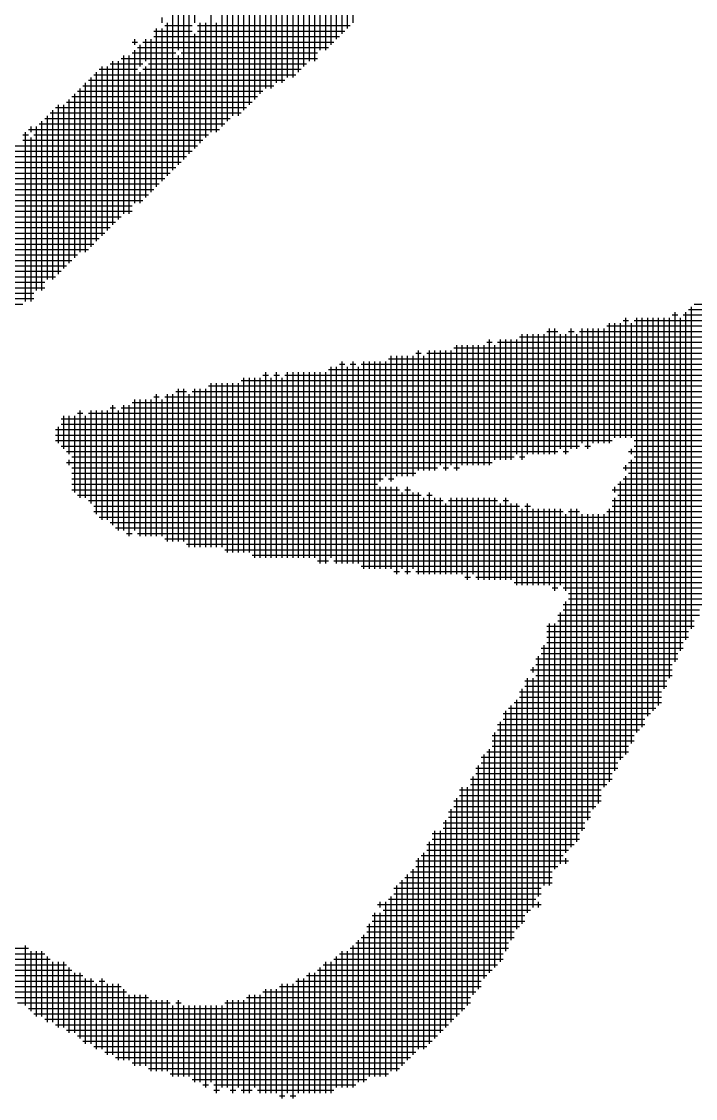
# Model space of a CAD drawing. Header units: feet. Extents: x 0 to 708085, y 0 to 237600.
# Drawn here: x 582940 to 583407, y 10573 to 11318 of the extents above; entities that cross this region are included whole.
import ezdxf

# ---------------------------------------------------------------- set-up
doc = ezdxf.new("R2010")
doc.units = ezdxf.units.FT
doc.header["$LTSCALE"] = 2200
doc.header["$MEASUREMENT"] = 0
doc.layers.add('CX-MISC', color=2, linetype='CONTINUOUS')

msp = doc.modelspace()

# ---------------------------------------------------------------- linework, layer by layer
at = {"layer": 'CX-MISC'}
for p, q in [((583166.08, 11313.76, 9817.04), (583166.08, 11415.82, 9817.04)), ((583154.74, 11302.42, 9817.04), (583154.74, 11412.04, 9817.04)), ((583139.62, 11291.08, 9817.04), (583139.62, 11400.7, 9817.04)), ((583147.18, 11298.64, 9817.04), (583147.18, 11404.48, 9817.04)), ((583162.3, 11309.98, 9817.04), (583162.3, 11393.14, 9817.04)), ((583169.86, 11317.54, 9817.04), (583169.86, 11396.92, 9817.04)), ((583120.72, 11275.96, 9817.04), (583120.72, 11385.58, 9817.04)), ((583128.28, 11279.74, 9817.04), (583128.28, 11385.58, 9817.04)), ((583150.96, 11298.64, 9817.04), (583150.96, 11385.58, 9817.04)), ((583158.52, 11306.2, 9817.04), (583158.52, 11389.36, 9817.04)), ((583143.4, 11291.08, 9817.04), (583143.4, 11378.02, 9817.04)), ((583109.38, 11272.18, 9817.04), (583109.38, 11374.24, 9817.04)), ((583113.16, 11272.18, 9817.04), (583113.16, 11374.24, 9817.04)), ((583135.84, 11287.3, 9817.04), (583135.84, 11374.24, 9817.04)), ((583094.26, 11257.06, 9817.04), (583094.26, 11366.68, 9817.04)), ((583101.82, 11264.62, 9817.04), (583101.82, 11370.46, 9817.04)), ((583132.06, 11283.52, 9817.04), (583132.06, 11370.46, 9817.04)), ((583086.7, 11253.28, 9817.04), (583086.7, 11359.12, 9817.04)), ((583090.48, 11253.28, 9817.04), (583090.48, 11362.9, 9817.04)), ((583116.94, 11275.96, 9817.04), (583116.94, 11359.12, 9817.04)), ((583124.5, 11279.74, 9817.04), (583124.5, 11362.9, 9817.04)), ((583082.92, 11249.5, 9817.04), (583082.92, 11355.34, 9817.04)), ((583098.04, 11260.84, 9817.04), (583098.04, 11344, 9817.04)), ((583105.6, 11268.4, 9817.04), (583105.6, 11347.78, 9817.04)), ((583048.9, 11298.64, 9817.04), (583048.9, 11328.88, 9817.04)), ((583056.46, 11226.82, 9817.04), (583056.46, 11332.66, 9817.04)), ((583060.24, 11317.54, 9817.04), (583060.24, 11332.66, 9817.04)), ((583079.14, 11245.72, 9817.04), (583079.14, 11328.88, 9817.04)), ((583037.56, 11317.54, 9817.04), (583037.56, 11321.32, 9817.04)), ((583045.12, 11215.48, 9817.04), (583045.12, 11325.1, 9817.04)), ((583052.68, 11223.04, 9817.04), (583052.68, 11325.1, 9817.04)), ((583071.58, 11241.94, 9817.04), (583071.58, 11325.1, 9817.04)), ((583031.89, 11311.87, 9817.04), (583058.35, 11311.87, 9817.04)), ((583033.78, 11204.14, 9817.04), (583033.78, 11313.76, 9817.04)), ((583037.56, 11207.92, 9817.04), (583037.56, 11313.76, 9817.04)), ((583039.45, 11315.65, 9817.04), (583058.35, 11315.65, 9817.04)), ((583041.34, 11211.7, 9817.04), (583041.34, 11317.54, 9817.04)), ((583062.13, 11315.65, 9817.04), (583167.97, 11315.65, 9817.04)), ((583062.13, 11311.87, 9817.04), (583164.19, 11311.87, 9817.04)), ((583064.02, 11234.38, 9817.04), (583064.02, 11317.54, 9817.04)), ((583067.8, 11238.16, 9817.04), (583067.8, 11317.54, 9817.04)), ((583075.36, 11241.94, 9817.04), (583075.36, 11317.54, 9817.04)), ((583016.77, 11304.31, 9817.04), (583020.55, 11304.31, 9817.04)), ((583018.66, 11302.42, 9817.04), (583018.66, 11306.2, 9817.04)), ((583024.33, 11304.31, 9817.04), (583156.63, 11304.31, 9817.04)), ((583026.22, 11291.08, 9817.04), (583026.22, 11306.2, 9817.04)), ((583030, 11200.36, 9817.04), (583030, 11306.2, 9817.04)), ((583031.89, 11308.09, 9817.04), (583160.41, 11308.09, 9817.04)), ((583060.24, 11230.6, 9817.04), (583060.24, 11309.98, 9817.04)), ((583016.77, 11296.75, 9817.04), (583047.01, 11296.75, 9817.04)), ((583018.66, 11192.8, 9817.04), (583018.66, 11298.64, 9817.04)), ((583020.55, 11300.53, 9817.04), (583152.85, 11300.53, 9817.04)), ((583022.44, 11287.3, 9817.04), (583022.44, 11302.42, 9817.04)), ((583050.79, 11296.75, 9817.04), (583145.29, 11296.75, 9817.04)), ((583001.65, 11289.19, 9817.04), (583024.33, 11289.19, 9817.04)), ((583003.54, 11177.68, 9817.04), (583003.54, 11291.08, 9817.04)), ((583007.32, 11181.46, 9817.04), (583007.32, 11291.08, 9817.04)), ((583009.21, 11292.97, 9817.04), (583145.29, 11292.97, 9817.04)), ((583011.1, 11185.24, 9817.04), (583011.1, 11294.86, 9817.04)), ((583014.88, 11185.24, 9817.04), (583014.88, 11294.86, 9817.04)), ((583028.11, 11289.19, 9817.04), (583137.73, 11289.19, 9817.04)), ((583048.9, 11219.26, 9817.04), (583048.9, 11294.86, 9817.04)), ((582990.31, 11281.63, 9817.04), (583130.17, 11281.63, 9817.04)), ((582992.2, 11166.34, 9817.04), (582992.2, 11283.52, 9817.04)), ((582994.09, 11285.41, 9817.04), (583020.55, 11285.41, 9817.04)), ((582995.98, 11170.12, 9817.04), (582995.98, 11287.3, 9817.04)), ((582999.76, 11173.9, 9817.04), (582999.76, 11287.3, 9817.04)), ((583022.44, 11192.8, 9817.04), (583022.44, 11283.52, 9817.04)), ((583024.33, 11285.41, 9817.04), (583133.95, 11285.41, 9817.04)), ((583026.22, 11196.58, 9817.04), (583026.22, 11287.3, 9817.04)), ((582982.75, 11274.07, 9817.04), (583115.05, 11274.07, 9817.04)), ((582984.64, 11158.78, 9817.04), (582984.64, 11275.96, 9817.04)), ((582986.53, 11277.85, 9817.04), (583122.61, 11277.85, 9817.04)), ((582988.42, 11162.56, 9817.04), (582988.42, 11279.74, 9817.04)), ((582975.19, 11266.51, 9817.04), (583103.71, 11266.51, 9817.04)), ((582977.08, 11155, 9817.04), (582977.08, 11268.4, 9817.04)), ((582978.97, 11270.29, 9817.04), (583107.49, 11270.29, 9817.04)), ((582980.86, 11158.78, 9817.04), (582980.86, 11272.18, 9817.04)), ((582963.85, 11258.95, 9817.04), (583096.15, 11258.95, 9817.04)), ((582965.74, 11143.66, 9817.04), (582965.74, 11260.84, 9817.04)), ((582969.52, 11147.44, 9817.04), (582969.52, 11260.84, 9817.04)), ((582971.41, 11262.73, 9817.04), (583099.93, 11262.73, 9817.04)), ((582973.3, 11151.22, 9817.04), (582973.3, 11264.62, 9817.04)), ((582956.29, 11251.39, 9817.04), (583084.81, 11251.39, 9817.04)), ((582958.18, 11139.88, 9817.04), (582958.18, 11253.28, 9817.04)), ((582960.07, 11255.17, 9817.04), (583092.37, 11255.17, 9817.04)), ((582961.96, 11139.88, 9817.04), (582961.96, 11257.06, 9817.04)), ((582944.95, 11243.83, 9817.04), (583077.25, 11243.83, 9817.04)), ((582946.84, 11241.94, 9817.04), (582946.84, 11245.72, 9817.04)), ((582950.62, 11132.32, 9817.04), (582950.62, 11245.72, 9817.04)), ((582952.51, 11247.61, 9817.04), (583081.03, 11247.61, 9817.04)), ((582954.4, 11132.32, 9817.04), (582954.4, 11249.5, 9817.04)), ((582941.17, 11240.05, 9817.04), (582944.95, 11240.05, 9817.04)), ((582941.17, 11236.27, 9817.04), (583065.91, 11236.27, 9817.04)), ((582943.06, 11124.76, 9817.04), (582943.06, 11241.94, 9817.04)), ((582946.84, 11124.76, 9817.04), (582946.84, 11238.16, 9817.04)), ((582948.73, 11240.05, 9817.04), (583069.69, 11240.05, 9817.04)), ((582933.61, 11232.49, 9817.04), (583062.13, 11232.49, 9817.04)), ((582926.05, 11224.93, 9817.04), (583054.57, 11224.93, 9817.04)), ((582933.61, 11228.71, 9817.04), (583058.35, 11228.71, 9817.04)), ((582918.49, 11217.37, 9817.04), (583047.01, 11217.37, 9817.04)), ((582926.05, 11221.15, 9817.04), (583050.79, 11221.15, 9817.04)), ((582910.93, 11209.81, 9817.04), (583039.45, 11209.81, 9817.04)), ((582914.71, 11213.59, 9817.04), (583043.23, 11213.59, 9817.04)), ((582903.37, 11206.03, 9817.04), (583035.67, 11206.03, 9817.04)), ((582903.37, 11202.25, 9817.04), (583031.89, 11202.25, 9817.04)), ((582895.81, 11198.47, 9817.04), (583028.11, 11198.47, 9817.04)), ((582895.81, 11194.69, 9817.04), (583024.33, 11194.69, 9817.04)), ((582888.25, 11190.91, 9817.04), (583016.77, 11190.91, 9817.04)), ((582888.25, 11187.13, 9817.04), (583016.77, 11187.13, 9817.04)), ((582880.69, 11183.35, 9817.04), (583009.21, 11183.35, 9817.04)), ((582880.69, 11179.57, 9817.04), (583005.43, 11179.57, 9817.04)), ((582873.13, 11175.79, 9817.04), (583001.65, 11175.79, 9817.04)), ((582873.13, 11172.01, 9817.04), (582997.87, 11172.01, 9817.04)), ((582865.57, 11168.23, 9817.04), (582994.09, 11168.23, 9817.04)), ((582865.57, 11164.45, 9817.04), (582990.31, 11164.45, 9817.04)), ((582858.01, 11160.67, 9817.04), (582986.53, 11160.67, 9817.04)), ((582858.01, 11156.89, 9817.04), (582978.97, 11156.89, 9817.04)), ((582846.67, 11149.33, 9817.04), (582971.41, 11149.33, 9817.04)), ((582850.45, 11153.11, 9817.04), (582975.19, 11153.11, 9817.04)), ((582842.89, 11141.77, 9817.04), (582963.85, 11141.77, 9817.04)), ((582850.45, 11145.55, 9817.04), (582967.63, 11145.55, 9817.04)), ((582835.33, 11137.99, 9817.04), (582956.29, 11137.99, 9817.04)), ((582839.11, 11134.21, 9817.04), (582956.29, 11134.21, 9817.04)), ((582827.77, 11126.65, 9817.04), (582948.73, 11126.65, 9817.04)), ((582835.33, 11130.43, 9817.04), (582948.73, 11130.43, 9817.04)), ((582827.77, 11122.87, 9817.04), (582941.17, 11122.87, 9817.04)), ((583392.88, 10875.28, 9817.04), (583392.88, 11117.2, 9817.04)), ((583400.44, 10890.4, 9817.04), (583400.44, 11117.2, 9817.04)), ((583402.33, 11119.09, 9817.04), (584018.47, 11119.09, 9817.04)), ((583404.22, 10897.96, 9817.04), (583404.22, 11120.98, 9817.04)), ((583406.11, 11122.87, 9817.04), (584067.61, 11122.87, 9817.04)), ((583347.52, 11026.48, 9817.04), (583347.52, 11109.64, 9817.04)), ((583351.3, 11030.26, 9817.04), (583351.3, 11109.64, 9817.04)), ((583355.08, 11030.26, 9817.04), (583355.08, 11109.64, 9817.04)), ((583356.97, 11111.53, 9817.04), (583360.75, 11111.53, 9817.04)), ((583358.86, 11030.26, 9817.04), (583358.86, 11113.42, 9817.04)), ((583362.64, 11030.26, 9817.04), (583362.64, 11109.64, 9817.04)), ((583364.53, 11111.53, 9817.04), (583931.53, 11111.53, 9817.04)), ((583366.42, 10826.14, 9817.04), (583366.42, 11113.42, 9817.04)), ((583370.2, 10829.92, 9817.04), (583370.2, 11113.42, 9817.04)), ((583373.98, 10837.48, 9817.04), (583373.98, 11113.42, 9817.04)), ((583377.76, 10841.26, 9817.04), (583377.76, 11113.42, 9817.04)), ((583381.54, 10845.04, 9817.04), (583381.54, 11113.42, 9817.04)), ((583385.32, 10856.38, 9817.04), (583385.32, 11113.42, 9817.04)), ((583389.1, 10863.94, 9817.04), (583389.1, 11113.42, 9817.04)), ((583390.99, 11115.31, 9817.04), (583394.77, 11115.31, 9817.04)), ((583396.66, 10882.84, 9817.04), (583396.66, 11113.42, 9817.04)), ((583398.55, 11115.31, 9817.04), (583976.89, 11115.31, 9817.04)), ((583287.04, 11015.14, 9817.04), (583287.04, 11102.08, 9817.04)), ((583290.82, 11018.92, 9817.04), (583290.82, 11102.08, 9817.04)), ((583294.6, 11018.92, 9817.04), (583294.6, 11102.08, 9817.04)), ((583298.38, 11018.92, 9817.04), (583298.38, 11102.08, 9817.04)), ((583302.16, 11018.92, 9817.04), (583302.16, 11102.08, 9817.04)), ((583304.05, 11103.97, 9817.04), (583311.61, 11103.97, 9817.04)), ((583305.94, 11018.92, 9817.04), (583305.94, 11105.86, 9817.04)), ((583309.72, 11018.92, 9817.04), (583309.72, 11105.86, 9817.04)), ((583313.5, 11022.7, 9817.04), (583313.5, 11102.08, 9817.04)), ((583317.28, 11018.92, 9817.04), (583317.28, 11102.08, 9817.04)), ((583319.17, 11103.97, 9817.04), (583322.95, 11103.97, 9817.04)), ((583321.06, 11022.7, 9817.04), (583321.06, 11105.86, 9817.04)), ((583324.84, 11022.7, 9817.04), (583324.84, 11102.08, 9817.04)), ((583326.73, 11103.97, 9817.04), (583863.49, 11103.97, 9817.04)), ((583328.62, 11026.48, 9817.04), (583328.62, 11105.86, 9817.04)), ((583332.4, 11022.7, 9817.04), (583332.4, 11105.86, 9817.04)), ((583336.18, 11026.48, 9817.04), (583336.18, 11105.86, 9817.04)), ((583339.96, 11026.48, 9817.04), (583339.96, 11105.86, 9817.04)), ((583343.74, 11026.48, 9817.04), (583343.74, 11105.86, 9817.04)), ((583345.63, 11107.75, 9817.04), (583908.85, 11107.75, 9817.04)), ((583262.47, 11096.41, 9817.04), (583266.25, 11096.41, 9817.04)), ((583264.36, 11011.36, 9817.04), (583264.36, 11098.3, 9817.04)), ((583270.03, 11096.41, 9817.04), (583814.35, 11096.41, 9817.04)), ((583271.92, 11015.14, 9817.04), (583271.92, 11098.3, 9817.04)), ((583275.7, 11015.14, 9817.04), (583275.7, 11098.3, 9817.04)), ((583279.48, 11015.14, 9817.04), (583279.48, 11098.3, 9817.04)), ((583283.26, 11018.92, 9817.04), (583283.26, 11098.3, 9817.04)), ((583285.15, 11100.19, 9817.04), (583840.81, 11100.19, 9817.04)), ((583213.33, 11088.85, 9817.04), (583217.11, 11088.85, 9817.04)), ((583215.22, 11007.58, 9817.04), (583215.22, 11090.74, 9817.04)), ((583220.89, 11088.85, 9817.04), (583765.21, 11088.85, 9817.04)), ((583222.78, 11007.58, 9817.04), (583222.78, 11090.74, 9817.04)), ((583226.56, 11007.58, 9817.04), (583226.56, 11090.74, 9817.04)), ((583230.34, 11011.36, 9817.04), (583230.34, 11090.74, 9817.04)), ((583234.12, 11007.58, 9817.04), (583234.12, 11090.74, 9817.04)), ((583237.9, 11011.36, 9817.04), (583237.9, 11090.74, 9817.04)), ((583239.79, 11092.63, 9817.04), (583772.77, 11092.63, 9817.04)), ((583241.68, 11007.58, 9817.04), (583241.68, 11094.52, 9817.04)), ((583245.46, 11011.36, 9817.04), (583245.46, 11094.52, 9817.04)), ((583249.24, 11011.36, 9817.04), (583249.24, 11094.52, 9817.04)), ((583253.02, 11011.36, 9817.04), (583253.02, 11094.52, 9817.04)), ((583256.8, 11011.36, 9817.04), (583256.8, 11094.52, 9817.04)), ((583260.58, 11011.36, 9817.04), (583260.58, 11094.52, 9817.04)), ((583268.14, 11015.14, 9817.04), (583268.14, 11094.52, 9817.04)), ((583160.41, 11081.29, 9817.04), (583164.19, 11081.29, 9817.04)), ((583162.3, 10943.32, 9817.04), (583162.3, 11083.18, 9817.04)), ((583167.97, 11081.29, 9817.04), (583171.75, 11081.29, 9817.04)), ((583169.86, 10943.32, 9817.04), (583169.86, 11083.18, 9817.04)), ((583175.53, 11081.29, 9817.04), (583742.53, 11081.29, 9817.04)), ((583177.42, 10939.54, 9817.04), (583177.42, 11083.18, 9817.04)), ((583181.2, 10939.54, 9817.04), (583181.2, 11083.18, 9817.04)), ((583184.98, 10939.54, 9817.04), (583184.98, 11083.18, 9817.04)), ((583188.76, 11000.02, 9817.04), (583188.76, 11083.18, 9817.04)), ((583192.54, 11003.8, 9817.04), (583192.54, 11083.18, 9817.04)), ((583194.43, 11085.07, 9817.04), (583753.87, 11085.07, 9817.04)), ((583196.32, 11000.02, 9817.04), (583196.32, 11086.96, 9817.04)), ((583200.1, 11003.8, 9817.04), (583200.1, 11086.96, 9817.04)), ((583203.88, 11003.8, 9817.04), (583203.88, 11086.96, 9817.04)), ((583207.66, 11003.8, 9817.04), (583207.66, 11086.96, 9817.04)), ((583211.44, 11003.8, 9817.04), (583211.44, 11086.96, 9817.04)), ((583219, 11007.58, 9817.04), (583219, 11086.96, 9817.04)), ((583107.49, 11073.73, 9817.04), (583111.27, 11073.73, 9817.04)), ((583109.38, 10947.1, 9817.04), (583109.38, 11075.62, 9817.04)), ((583115.05, 11073.73, 9817.04), (583118.83, 11073.73, 9817.04)), ((583116.94, 10947.1, 9817.04), (583116.94, 11075.62, 9817.04)), ((583122.61, 11073.73, 9817.04), (583697.17, 11073.73, 9817.04)), ((583124.5, 10947.1, 9817.04), (583124.5, 11075.62, 9817.04)), ((583128.28, 10947.1, 9817.04), (583128.28, 11075.62, 9817.04)), ((583132.06, 10947.1, 9817.04), (583132.06, 11075.62, 9817.04)), ((583135.84, 10947.1, 9817.04), (583135.84, 11075.62, 9817.04)), ((583139.62, 10947.1, 9817.04), (583139.62, 11075.62, 9817.04)), ((583143.4, 10947.1, 9817.04), (583143.4, 11075.62, 9817.04)), ((583147.18, 10943.32, 9817.04), (583147.18, 11075.62, 9817.04)), ((583150.96, 10943.32, 9817.04), (583150.96, 11075.62, 9817.04)), ((583152.85, 11077.51, 9817.04), (583723.63, 11077.51, 9817.04)), ((583154.74, 10947.1, 9817.04), (583154.74, 11079.4, 9817.04)), ((583158.52, 10943.32, 9817.04), (583158.52, 11079.4, 9817.04)), ((583166.08, 10943.32, 9817.04), (583166.08, 11079.4, 9817.04)), ((583173.64, 10943.32, 9817.04), (583173.64, 11079.4, 9817.04)), ((583069.69, 11066.17, 9817.04), (583644.25, 11066.17, 9817.04)), ((583071.58, 10954.66, 9817.04), (583071.58, 11068.06, 9817.04)), ((583075.36, 10954.66, 9817.04), (583075.36, 11068.06, 9817.04)), ((583079.14, 10954.66, 9817.04), (583079.14, 11068.06, 9817.04)), ((583082.92, 10950.88, 9817.04), (583082.92, 11068.06, 9817.04)), ((583086.7, 10950.88, 9817.04), (583086.7, 11068.06, 9817.04)), ((583090.48, 10950.88, 9817.04), (583090.48, 11068.06, 9817.04)), ((583092.37, 11069.95, 9817.04), (583674.49, 11069.95, 9817.04)), ((583094.26, 10950.88, 9817.04), (583094.26, 11071.84, 9817.04)), ((583098.04, 10950.88, 9817.04), (583098.04, 11071.84, 9817.04)), ((583101.82, 10947.1, 9817.04), (583101.82, 11071.84, 9817.04)), ((583105.6, 10947.1, 9817.04), (583105.6, 11071.84, 9817.04)), ((583113.16, 10947.1, 9817.04), (583113.16, 11071.84, 9817.04)), ((583120.72, 10947.1, 9817.04), (583120.72, 11071.84, 9817.04)), ((583031.89, 11058.61, 9817.04), (583035.67, 11058.61, 9817.04)), ((583033.78, 10962.22, 9817.04), (583033.78, 11060.5, 9817.04)), ((583039.45, 11058.61, 9817.04), (583583.77, 11058.61, 9817.04)), ((583041.34, 10958.44, 9817.04), (583041.34, 11060.5, 9817.04)), ((583045.12, 10958.44, 9817.04), (583045.12, 11060.5, 9817.04)), ((583047.01, 11062.39, 9817.04), (583054.57, 11062.39, 9817.04)), ((583048.9, 10958.44, 9817.04), (583048.9, 11064.28, 9817.04)), ((583052.68, 10958.44, 9817.04), (583052.68, 11064.28, 9817.04)), ((583056.46, 10954.66, 9817.04), (583056.46, 11060.5, 9817.04)), ((583058.35, 11062.39, 9817.04), (583610.23, 11062.39, 9817.04)), ((583060.24, 10954.66, 9817.04), (583060.24, 11064.28, 9817.04)), ((583064.02, 10954.66, 9817.04), (583064.02, 11064.28, 9817.04)), ((583067.8, 10954.66, 9817.04), (583067.8, 11064.28, 9817.04)), ((583001.65, 11051.05, 9817.04), (583005.43, 11051.05, 9817.04)), ((583003.54, 10969.78, 9817.04), (583003.54, 11052.94, 9817.04)), ((583009.21, 11051.05, 9817.04), (583508.17, 11051.05, 9817.04)), ((583011.1, 10966, 9817.04), (583011.1, 11052.94, 9817.04)), ((583014.88, 10962.22, 9817.04), (583014.88, 11052.94, 9817.04)), ((583016.77, 11054.83, 9817.04), (583545.97, 11054.83, 9817.04)), ((583018.66, 10966, 9817.04), (583018.66, 11056.72, 9817.04)), ((583022.44, 10962.22, 9817.04), (583022.44, 11056.72, 9817.04)), ((583026.22, 10962.22, 9817.04), (583026.22, 11056.72, 9817.04)), ((583030, 10962.22, 9817.04), (583030, 11056.72, 9817.04)), ((583037.56, 10962.22, 9817.04), (583037.56, 11056.72, 9817.04)), ((582967.63, 11043.49, 9817.04), (583470.37, 11043.49, 9817.04)), ((582969.52, 11022.7, 9817.04), (582969.52, 11045.38, 9817.04)), ((582973.3, 11018.92, 9817.04), (582973.3, 11045.38, 9817.04)), ((582977.08, 10992.46, 9817.04), (582977.08, 11045.38, 9817.04)), ((582978.97, 11047.27, 9817.04), (582982.75, 11047.27, 9817.04)), ((582980.86, 10988.68, 9817.04), (582980.86, 11049.16, 9817.04)), ((582984.64, 10988.68, 9817.04), (582984.64, 11045.38, 9817.04)), ((582986.53, 11047.27, 9817.04), (583485.49, 11047.27, 9817.04)), ((582988.42, 10984.9, 9817.04), (582988.42, 11049.16, 9817.04)), ((582992.2, 10977.34, 9817.04), (582992.2, 11049.16, 9817.04)), ((582995.98, 10973.56, 9817.04), (582995.98, 11049.16, 9817.04)), ((582999.76, 10973.56, 9817.04), (582999.76, 11049.16, 9817.04)), ((583007.32, 10966, 9817.04), (583007.32, 11049.16, 9817.04)), ((582963.85, 11035.93, 9817.04), (583466.59, 11035.93, 9817.04)), ((582965.74, 11026.48, 9817.04), (582965.74, 11037.82, 9817.04)), ((582967.63, 11039.71, 9817.04), (583466.59, 11039.71, 9817.04)), ((582963.85, 11032.15, 9817.04), (583462.81, 11032.15, 9817.04)), ((582963.85, 11028.37, 9817.04), (583349.41, 11028.37, 9817.04)), ((583364.53, 11028.37, 9817.04), (583462.81, 11028.37, 9817.04)), ((582967.63, 11024.59, 9817.04), (583326.73, 11024.59, 9817.04)), ((582971.41, 11020.81, 9817.04), (583311.61, 11020.81, 9817.04)), ((583315.39, 11020.81, 9817.04), (583319.17, 11020.81, 9817.04)), ((583330.51, 11024.59, 9817.04), (583334.29, 11024.59, 9817.04)), ((583360.75, 11020.81, 9817.04), (583459.03, 11020.81, 9817.04)), ((583362.64, 11018.92, 9817.04), (583362.64, 11022.7, 9817.04)), ((583364.53, 11024.59, 9817.04), (583459.03, 11024.59, 9817.04)), ((582971.41, 11013.25, 9817.04), (583266.25, 11013.25, 9817.04)), ((582973.3, 11011.36, 9817.04), (582973.3, 11015.14, 9817.04)), ((582975.19, 11017.03, 9817.04), (583281.37, 11017.03, 9817.04)), ((583285.15, 11017.03, 9817.04), (583288.93, 11017.03, 9817.04)), ((583360.75, 11013.25, 9817.04), (583451.47, 11013.25, 9817.04)), ((583362.64, 10818.58, 9817.04), (583362.64, 11015.14, 9817.04)), ((583364.53, 11017.03, 9817.04), (583455.25, 11017.03, 9817.04)), ((582975.19, 11009.47, 9817.04), (583228.45, 11009.47, 9817.04)), ((582975.19, 11005.69, 9817.04), (583213.33, 11005.69, 9817.04)), ((583232.23, 11009.47, 9817.04), (583236.01, 11009.47, 9817.04)), ((583239.79, 11009.47, 9817.04), (583243.57, 11009.47, 9817.04)), ((583356.97, 11009.47, 9817.04), (583451.47, 11009.47, 9817.04)), ((583358.86, 11007.58, 9817.04), (583358.86, 11011.36, 9817.04)), ((583360.75, 11005.69, 9817.04), (583451.47, 11005.69, 9817.04)), ((582975.19, 11001.91, 9817.04), (583190.65, 11001.91, 9817.04)), ((582975.19, 10998.13, 9817.04), (583186.87, 10998.13, 9817.04)), ((583194.43, 11001.91, 9817.04), (583198.21, 11001.91, 9817.04)), ((583353.19, 10998.13, 9817.04), (583447.69, 10998.13, 9817.04)), ((583355.08, 10807.24, 9817.04), (583355.08, 11000.02, 9817.04)), ((583356.97, 11001.91, 9817.04), (583447.69, 11001.91, 9817.04)), ((583358.86, 10811.02, 9817.04), (583358.86, 11003.8, 9817.04)), ((582975.19, 10994.35, 9817.04), (583201.99, 10994.35, 9817.04)), ((582978.97, 10990.57, 9817.04), (583217.11, 10990.57, 9817.04)), ((583188.76, 10939.54, 9817.04), (583188.76, 10996.24, 9817.04)), ((583192.54, 10939.54, 9817.04), (583192.54, 10996.24, 9817.04)), ((583196.32, 10939.54, 9817.04), (583196.32, 10996.24, 9817.04)), ((583200.1, 10935.76, 9817.04), (583200.1, 10996.24, 9817.04)), ((583203.88, 10939.54, 9817.04), (583203.88, 10992.46, 9817.04)), ((583205.77, 10994.35, 9817.04), (583209.55, 10994.35, 9817.04)), ((583207.66, 10935.76, 9817.04), (583207.66, 10996.24, 9817.04)), ((583211.44, 10939.54, 9817.04), (583211.44, 10992.46, 9817.04)), ((583215.22, 10935.76, 9817.04), (583215.22, 10992.46, 9817.04)), ((583220.89, 10990.57, 9817.04), (583224.67, 10990.57, 9817.04)), ((583222.78, 10935.76, 9817.04), (583222.78, 10992.46, 9817.04)), ((583349.41, 10994.35, 9817.04), (583447.69, 10994.35, 9817.04)), ((583351.3, 10992.46, 9817.04), (583351.3, 10996.24, 9817.04)), ((583353.19, 10990.57, 9817.04), (583447.69, 10990.57, 9817.04)), ((582986.53, 10986.79, 9817.04), (583232.23, 10986.79, 9817.04)), ((582990.31, 10983.01, 9817.04), (583285.15, 10983.01, 9817.04)), ((583219, 10935.76, 9817.04), (583219, 10988.68, 9817.04)), ((583226.56, 10935.76, 9817.04), (583226.56, 10988.68, 9817.04)), ((583230.34, 10935.76, 9817.04), (583230.34, 10988.68, 9817.04)), ((583234.12, 10935.76, 9817.04), (583234.12, 10984.9, 9817.04)), ((583236.01, 10986.79, 9817.04), (583270.03, 10986.79, 9817.04)), ((583237.9, 10935.76, 9817.04), (583237.9, 10988.68, 9817.04)), ((583241.68, 10935.76, 9817.04), (583241.68, 10988.68, 9817.04)), ((583245.46, 10935.76, 9817.04), (583245.46, 10988.68, 9817.04)), ((583249.24, 10931.98, 9817.04), (583249.24, 10988.68, 9817.04)), ((583253.02, 10935.76, 9817.04), (583253.02, 10988.68, 9817.04)), ((583256.8, 10931.98, 9817.04), (583256.8, 10988.68, 9817.04)), ((583260.58, 10931.98, 9817.04), (583260.58, 10988.68, 9817.04)), ((583264.36, 10931.98, 9817.04), (583264.36, 10988.68, 9817.04)), ((583268.14, 10931.98, 9817.04), (583268.14, 10988.68, 9817.04)), ((583271.92, 10931.98, 9817.04), (583271.92, 10984.9, 9817.04)), ((583273.81, 10986.79, 9817.04), (583277.59, 10986.79, 9817.04)), ((583275.7, 10931.98, 9817.04), (583275.7, 10988.68, 9817.04)), ((583279.48, 10931.98, 9817.04), (583279.48, 10984.9, 9817.04)), ((583283.26, 10928.2, 9817.04), (583283.26, 10984.9, 9817.04)), ((583288.93, 10983.01, 9817.04), (583292.71, 10983.01, 9817.04)), ((583290.82, 10928.2, 9817.04), (583290.82, 10984.9, 9817.04)), ((583349.41, 10986.79, 9817.04), (583447.69, 10986.79, 9817.04)), ((583349.41, 10983.01, 9817.04), (583443.91, 10983.01, 9817.04)), ((583351.3, 10799.68, 9817.04), (583351.3, 10988.68, 9817.04)), ((582990.31, 10979.23, 9817.04), (583315.39, 10979.23, 9817.04)), ((582994.09, 10975.45, 9817.04), (583440.13, 10975.45, 9817.04)), ((583287.04, 10928.2, 9817.04), (583287.04, 10981.12, 9817.04)), ((583294.6, 10928.2, 9817.04), (583294.6, 10981.12, 9817.04)), ((583298.38, 10928.2, 9817.04), (583298.38, 10981.12, 9817.04)), ((583302.16, 10928.2, 9817.04), (583302.16, 10981.12, 9817.04)), ((583305.94, 10928.2, 9817.04), (583305.94, 10981.12, 9817.04)), ((583309.72, 10924.42, 9817.04), (583309.72, 10981.12, 9817.04)), ((583313.5, 10928.2, 9817.04), (583313.5, 10981.12, 9817.04)), ((583317.28, 10924.42, 9817.04), (583317.28, 10977.34, 9817.04)), ((583319.17, 10979.23, 9817.04), (583326.73, 10979.23, 9817.04)), ((583321.06, 10746.76, 9817.04), (583321.06, 10981.12, 9817.04)), ((583324.84, 10750.54, 9817.04), (583324.84, 10981.12, 9817.04)), ((583328.62, 10758.1, 9817.04), (583328.62, 10977.34, 9817.04)), ((583332.4, 10765.66, 9817.04), (583332.4, 10977.34, 9817.04)), ((583336.18, 10773.22, 9817.04), (583336.18, 10977.34, 9817.04)), ((583339.96, 10777, 9817.04), (583339.96, 10977.34, 9817.04)), ((583343.74, 10788.34, 9817.04), (583343.74, 10977.34, 9817.04)), ((583345.63, 10979.23, 9817.04), (583443.91, 10979.23, 9817.04)), ((583347.52, 10792.12, 9817.04), (583347.52, 10981.12, 9817.04)), ((583001.65, 10971.67, 9817.04), (583440.13, 10971.67, 9817.04)), ((583005.43, 10967.89, 9817.04), (583440.13, 10967.89, 9817.04)), ((583012.99, 10964.11, 9817.04), (583016.77, 10964.11, 9817.04)), ((583020.55, 10964.11, 9817.04), (583436.35, 10964.11, 9817.04)), ((583039.45, 10960.33, 9817.04), (583436.35, 10960.33, 9817.04)), ((583054.57, 10956.55, 9817.04), (583432.57, 10956.55, 9817.04)), ((583081.03, 10952.77, 9817.04), (583440.13, 10952.77, 9817.04)), ((583099.93, 10948.99, 9817.04), (583451.47, 10948.99, 9817.04)), ((583145.29, 10945.21, 9817.04), (583152.85, 10945.21, 9817.04)), ((583156.63, 10945.21, 9817.04), (583474.15, 10945.21, 9817.04)), ((583175.53, 10941.43, 9817.04), (583504.39, 10941.43, 9817.04)), ((583198.21, 10937.65, 9817.04), (583201.99, 10937.65, 9817.04)), ((583205.77, 10937.65, 9817.04), (583209.55, 10937.65, 9817.04)), ((583213.33, 10937.65, 9817.04), (583564.87, 10937.65, 9817.04)), ((583247.35, 10933.87, 9817.04), (583251.13, 10933.87, 9817.04)), ((583254.91, 10933.87, 9817.04), (583579.99, 10933.87, 9817.04)), ((583281.37, 10930.09, 9817.04), (583587.55, 10930.09, 9817.04)), ((583307.83, 10926.31, 9817.04), (583311.61, 10926.31, 9817.04)), ((583315.39, 10926.31, 9817.04), (583648.03, 10926.31, 9817.04)), ((583317.28, 10742.98, 9817.04), (583317.28, 10916.86, 9817.04)), ((583319.17, 10922.53, 9817.04), (583655.59, 10922.53, 9817.04)), ((583319.17, 10918.75, 9817.04), (583712.29, 10918.75, 9817.04)), ((583313.5, 10735.42, 9817.04), (583313.5, 10909.3, 9817.04)), ((583315.39, 10914.97, 9817.04), (583731.19, 10914.97, 9817.04)), ((583315.39, 10911.19, 9817.04), (583409.89, 10911.19, 9817.04)), ((583305.94, 10720.3, 9817.04), (583305.94, 10901.74, 9817.04)), ((583309.72, 10731.64, 9817.04), (583309.72, 10901.74, 9817.04)), ((583311.61, 10907.41, 9817.04), (583409.89, 10907.41, 9817.04)), ((583311.61, 10903.63, 9817.04), (583406.11, 10903.63, 9817.04)), ((583304.05, 10899.85, 9817.04), (583406.11, 10899.85, 9817.04)), ((583304.05, 10896.07, 9817.04), (583402.33, 10896.07, 9817.04)), ((583302.16, 10720.3, 9817.04), (583302.16, 10886.62, 9817.04)), ((583304.05, 10892.29, 9817.04), (583402.33, 10892.29, 9817.04)), ((583304.05, 10888.51, 9817.04), (583398.55, 10888.51, 9817.04)), ((583298.38, 10712.74, 9817.04), (583298.38, 10879.06, 9817.04)), ((583300.27, 10884.73, 9817.04), (583398.55, 10884.73, 9817.04)), ((583300.27, 10880.95, 9817.04), (583394.77, 10880.95, 9817.04)), ((583294.6, 10867.72, 9817.04), (583294.6, 10871.5, 9817.04)), ((583296.49, 10877.17, 9817.04), (583394.77, 10877.17, 9817.04)), ((583296.49, 10873.39, 9817.04), (583390.99, 10873.39, 9817.04)), ((583290.82, 10701.4, 9817.04), (583290.82, 10863.94, 9817.04)), ((583292.71, 10869.61, 9817.04), (583390.99, 10869.61, 9817.04)), ((583294.6, 10705.18, 9817.04), (583294.6, 10863.94, 9817.04)), ((583296.49, 10865.83, 9817.04), (583390.99, 10865.83, 9817.04)), ((583287.04, 10693.84, 9817.04), (583287.04, 10856.38, 9817.04)), ((583288.93, 10862.05, 9817.04), (583387.21, 10862.05, 9817.04)), ((583288.93, 10858.27, 9817.04), (583387.21, 10858.27, 9817.04)), ((583283.26, 10690.06, 9817.04), (583283.26, 10848.82, 9817.04)), ((583285.15, 10854.49, 9817.04), (583383.43, 10854.49, 9817.04)), ((583285.15, 10850.71, 9817.04), (583383.43, 10850.71, 9817.04)), ((583275.7, 10674.94, 9817.04), (583275.7, 10841.26, 9817.04)), ((583277.59, 10843.15, 9817.04), (583379.65, 10843.15, 9817.04)), ((583279.48, 10682.5, 9817.04), (583279.48, 10845.04, 9817.04)), ((583281.37, 10846.93, 9817.04), (583383.43, 10846.93, 9817.04)), ((583271.92, 10667.38, 9817.04), (583271.92, 10833.7, 9817.04)), ((583273.81, 10839.37, 9817.04), (583375.87, 10839.37, 9817.04)), ((583273.81, 10835.59, 9817.04), (583372.09, 10835.59, 9817.04)), ((583270.03, 10831.81, 9817.04), (583372.09, 10831.81, 9817.04)), ((583270.03, 10828.03, 9817.04), (583368.31, 10828.03, 9817.04)), ((583266.25, 10824.25, 9817.04), (583364.53, 10824.25, 9817.04)), ((583266.25, 10820.47, 9817.04), (583364.53, 10820.47, 9817.04)), ((583268.14, 10663.6, 9817.04), (583268.14, 10826.14, 9817.04)), ((583262.47, 10812.91, 9817.04), (583360.75, 10812.91, 9817.04)), ((583264.36, 10659.82, 9817.04), (583264.36, 10814.8, 9817.04)), ((583266.25, 10816.69, 9817.04), (583360.75, 10816.69, 9817.04)), ((583258.69, 10809.13, 9817.04), (583356.97, 10809.13, 9817.04)), ((583258.69, 10805.35, 9817.04), (583353.19, 10805.35, 9817.04)), ((583260.58, 10656.04, 9817.04), (583260.58, 10811.02, 9817.04)), ((583254.91, 10801.57, 9817.04), (583353.19, 10801.57, 9817.04)), ((583254.91, 10797.79, 9817.04), (583349.41, 10797.79, 9817.04)), ((583256.8, 10648.48, 9817.04), (583256.8, 10803.46, 9817.04)), ((583251.13, 10794.01, 9817.04), (583349.41, 10794.01, 9817.04)), ((583251.13, 10790.23, 9817.04), (583345.63, 10790.23, 9817.04)), ((583253.02, 10644.7, 9817.04), (583253.02, 10795.9, 9817.04)), ((583243.57, 10786.45, 9817.04), (583341.85, 10786.45, 9817.04)), ((583243.57, 10782.67, 9817.04), (583341.85, 10782.67, 9817.04)), ((583245.46, 10633.36, 9817.04), (583245.46, 10788.34, 9817.04)), ((583249.24, 10637.14, 9817.04), (583249.24, 10788.34, 9817.04)), ((583239.79, 10778.89, 9817.04), (583341.85, 10778.89, 9817.04)), ((583239.79, 10775.11, 9817.04), (583338.07, 10775.11, 9817.04)), ((583241.68, 10629.58, 9817.04), (583241.68, 10780.78, 9817.04)), ((583236.01, 10771.33, 9817.04), (583334.29, 10771.33, 9817.04)), ((583236.01, 10767.55, 9817.04), (583334.29, 10767.55, 9817.04)), ((583237.9, 10625.8, 9817.04), (583237.9, 10773.22, 9817.04)), ((583232.23, 10763.77, 9817.04), (583330.51, 10763.77, 9817.04)), ((583232.23, 10759.99, 9817.04), (583330.51, 10759.99, 9817.04)), ((583234.12, 10622.02, 9817.04), (583234.12, 10765.66, 9817.04)), ((583224.67, 10756.21, 9817.04), (583326.73, 10756.21, 9817.04)), ((583224.67, 10752.43, 9817.04), (583326.73, 10752.43, 9817.04)), ((583226.56, 10614.46, 9817.04), (583226.56, 10758.1, 9817.04)), ((583230.34, 10618.24, 9817.04), (583230.34, 10758.1, 9817.04)), ((583220.89, 10748.65, 9817.04), (583322.95, 10748.65, 9817.04)), ((583220.89, 10744.87, 9817.04), (583319.17, 10744.87, 9817.04)), ((583222.78, 10610.68, 9817.04), (583222.78, 10750.54, 9817.04)), ((583213.33, 10737.31, 9817.04), (583319.17, 10737.31, 9817.04)), ((583215.22, 10606.9, 9817.04), (583215.22, 10739.2, 9817.04)), ((583217.11, 10741.09, 9817.04), (583315.39, 10741.09, 9817.04)), ((583219, 10606.9, 9817.04), (583219, 10742.98, 9817.04)), ((583317.28, 10735.42, 9817.04), (583317.28, 10739.2, 9817.04)), ((583209.55, 10729.75, 9817.04), (583307.83, 10729.75, 9817.04)), ((583211.44, 10603.12, 9817.04), (583211.44, 10731.64, 9817.04)), ((583213.33, 10733.53, 9817.04), (583311.61, 10733.53, 9817.04)), ((583201.99, 10722.19, 9817.04), (583307.83, 10722.19, 9817.04)), ((583203.88, 10595.56, 9817.04), (583203.88, 10724.08, 9817.04)), ((583205.77, 10725.97, 9817.04), (583307.83, 10725.97, 9817.04)), ((583207.66, 10599.34, 9817.04), (583207.66, 10727.86, 9817.04)), ((583198.21, 10718.41, 9817.04), (583300.27, 10718.41, 9817.04)), ((583198.21, 10714.63, 9817.04), (583300.27, 10714.63, 9817.04)), ((583200.1, 10591.78, 9817.04), (583200.1, 10720.3, 9817.04)), ((583186.87, 10707.07, 9817.04), (583300.27, 10707.07, 9817.04)), ((583188.76, 10705.18, 9817.04), (583188.76, 10708.96, 9817.04)), ((583192.54, 10588, 9817.04), (583192.54, 10708.96, 9817.04)), ((583194.43, 10710.85, 9817.04), (583296.49, 10710.85, 9817.04)), ((583196.32, 10591.78, 9817.04), (583196.32, 10712.74, 9817.04)), ((583298.38, 10705.18, 9817.04), (583298.38, 10708.96, 9817.04)), ((583183.09, 10699.51, 9817.04), (583288.93, 10699.51, 9817.04)), ((583184.98, 10588, 9817.04), (583184.98, 10701.4, 9817.04)), ((583188.76, 10588, 9817.04), (583188.76, 10701.4, 9817.04)), ((583190.65, 10703.29, 9817.04), (583292.71, 10703.29, 9817.04)), ((583181.2, 10588, 9817.04), (583181.2, 10693.84, 9817.04)), ((583183.09, 10695.73, 9817.04), (583288.93, 10695.73, 9817.04)), ((583177.42, 10584.22, 9817.04), (583177.42, 10686.28, 9817.04)), ((583179.31, 10691.95, 9817.04), (583285.15, 10691.95, 9817.04)), ((583179.31, 10688.17, 9817.04), (583281.37, 10688.17, 9817.04)), ((582943.06, 10637.14, 9817.04), (582943.06, 10678.72, 9817.04)), ((583169.86, 10580.44, 9817.04), (583169.86, 10678.72, 9817.04)), ((583171.75, 10680.61, 9817.04), (583277.59, 10680.61, 9817.04)), ((583173.64, 10584.22, 9817.04), (583173.64, 10682.5, 9817.04)), ((583175.53, 10684.39, 9817.04), (583281.37, 10684.39, 9817.04)), ((582884.47, 10676.83, 9817.04), (582944.95, 10676.83, 9817.04)), ((582884.47, 10673.05, 9817.04), (582956.29, 10673.05, 9817.04)), ((582946.84, 10633.36, 9817.04), (582946.84, 10674.94, 9817.04)), ((582950.62, 10629.58, 9817.04), (582950.62, 10674.94, 9817.04)), ((582954.4, 10629.58, 9817.04), (582954.4, 10674.94, 9817.04)), ((582958.18, 10625.8, 9817.04), (582958.18, 10671.16, 9817.04)), ((583158.52, 10580.44, 9817.04), (583158.52, 10671.16, 9817.04)), ((583160.41, 10673.05, 9817.04), (583273.81, 10673.05, 9817.04)), ((583162.3, 10580.44, 9817.04), (583162.3, 10674.94, 9817.04)), ((583166.08, 10580.44, 9817.04), (583166.08, 10674.94, 9817.04)), ((583167.97, 10676.83, 9817.04), (583277.59, 10676.83, 9817.04)), ((582892.03, 10669.27, 9817.04), (582960.07, 10669.27, 9817.04)), ((582899.59, 10665.49, 9817.04), (582971.41, 10665.49, 9817.04)), ((582961.96, 10625.8, 9817.04), (582961.96, 10667.38, 9817.04)), ((582965.74, 10622.02, 9817.04), (582965.74, 10667.38, 9817.04)), ((582969.52, 10622.02, 9817.04), (582969.52, 10667.38, 9817.04)), ((582973.3, 10618.24, 9817.04), (582973.3, 10663.6, 9817.04)), ((583147.18, 10576.66, 9817.04), (583147.18, 10663.6, 9817.04)), ((583149.07, 10665.49, 9817.04), (583270.03, 10665.49, 9817.04)), ((583150.96, 10576.66, 9817.04), (583150.96, 10667.38, 9817.04)), ((583154.74, 10576.66, 9817.04), (583154.74, 10667.38, 9817.04)), ((583156.63, 10669.27, 9817.04), (583273.81, 10669.27, 9817.04)), ((582903.37, 10661.71, 9817.04), (582975.19, 10661.71, 9817.04)), ((582907.15, 10657.93, 9817.04), (582982.75, 10657.93, 9817.04)), ((582977.08, 10618.24, 9817.04), (582977.08, 10659.82, 9817.04)), ((582980.86, 10614.46, 9817.04), (582980.86, 10659.82, 9817.04)), ((582984.64, 10610.68, 9817.04), (582984.64, 10656.04, 9817.04)), ((582988.42, 10610.68, 9817.04), (582988.42, 10656.04, 9817.04)), ((582995.98, 10606.9, 9817.04), (582995.98, 10656.04, 9817.04)), ((583132.06, 10576.66, 9817.04), (583132.06, 10656.04, 9817.04)), ((583135.84, 10576.66, 9817.04), (583135.84, 10656.04, 9817.04)), ((583137.73, 10657.93, 9817.04), (583262.47, 10657.93, 9817.04)), ((583139.62, 10576.66, 9817.04), (583139.62, 10659.82, 9817.04)), ((583143.4, 10576.66, 9817.04), (583143.4, 10659.82, 9817.04)), ((583145.29, 10661.71, 9817.04), (583266.25, 10661.71, 9817.04)), ((582914.71, 10654.15, 9817.04), (582990.31, 10654.15, 9817.04)), ((582918.49, 10650.37, 9817.04), (583009.21, 10650.37, 9817.04)), ((582992.2, 10606.9, 9817.04), (582992.2, 10652.26, 9817.04)), ((582994.09, 10654.15, 9817.04), (582997.87, 10654.15, 9817.04)), ((582999.76, 10603.12, 9817.04), (582999.76, 10652.26, 9817.04)), ((583003.54, 10603.12, 9817.04), (583003.54, 10652.26, 9817.04)), ((583007.32, 10599.34, 9817.04), (583007.32, 10652.26, 9817.04)), ((583011.1, 10599.34, 9817.04), (583011.1, 10648.48, 9817.04)), ((583109.38, 10576.66, 9817.04), (583109.38, 10648.48, 9817.04)), ((583113.16, 10576.66, 9817.04), (583113.16, 10648.48, 9817.04)), ((583116.94, 10576.66, 9817.04), (583116.94, 10648.48, 9817.04)), ((583118.83, 10650.37, 9817.04), (583258.69, 10650.37, 9817.04)), ((583120.72, 10572.88, 9817.04), (583120.72, 10652.26, 9817.04)), ((583124.5, 10576.66, 9817.04), (583124.5, 10652.26, 9817.04)), ((583128.28, 10572.88, 9817.04), (583128.28, 10652.26, 9817.04)), ((583130.17, 10654.15, 9817.04), (583258.69, 10654.15, 9817.04)), ((582926.05, 10646.59, 9817.04), (583012.99, 10646.59, 9817.04)), ((582929.83, 10642.81, 9817.04), (583028.11, 10642.81, 9817.04)), ((583014.88, 10599.34, 9817.04), (583014.88, 10644.7, 9817.04)), ((583018.66, 10595.56, 9817.04), (583018.66, 10644.7, 9817.04)), ((583022.44, 10595.56, 9817.04), (583022.44, 10644.7, 9817.04)), ((583026.22, 10595.56, 9817.04), (583026.22, 10644.7, 9817.04)), ((583030, 10591.78, 9817.04), (583030, 10640.92, 9817.04)), ((583033.78, 10591.78, 9817.04), (583033.78, 10640.92, 9817.04)), ((583037.56, 10591.78, 9817.04), (583037.56, 10640.92, 9817.04)), ((583041.34, 10591.78, 9817.04), (583041.34, 10640.92, 9817.04)), ((583048.9, 10588, 9817.04), (583048.9, 10640.92, 9817.04)), ((583082.92, 10580.44, 9817.04), (583082.92, 10640.92, 9817.04)), ((583086.7, 10576.66, 9817.04), (583086.7, 10640.92, 9817.04)), ((583090.48, 10580.44, 9817.04), (583090.48, 10640.92, 9817.04)), ((583094.26, 10576.66, 9817.04), (583094.26, 10640.92, 9817.04)), ((583096.15, 10642.81, 9817.04), (583251.13, 10642.81, 9817.04)), ((583098.04, 10576.66, 9817.04), (583098.04, 10644.7, 9817.04)), ((583101.82, 10580.44, 9817.04), (583101.82, 10644.7, 9817.04)), ((583105.6, 10576.66, 9817.04), (583105.6, 10644.7, 9817.04)), ((583107.49, 10646.59, 9817.04), (583254.91, 10646.59, 9817.04)), ((582937.39, 10639.03, 9817.04), (583043.23, 10639.03, 9817.04)), ((582944.95, 10635.25, 9817.04), (583247.35, 10635.25, 9817.04)), ((583045.12, 10588, 9817.04), (583045.12, 10637.14, 9817.04)), ((583047.01, 10639.03, 9817.04), (583050.79, 10639.03, 9817.04)), ((583052.68, 10588, 9817.04), (583052.68, 10637.14, 9817.04)), ((583056.46, 10588, 9817.04), (583056.46, 10637.14, 9817.04)), ((583060.24, 10584.22, 9817.04), (583060.24, 10637.14, 9817.04)), ((583064.02, 10584.22, 9817.04), (583064.02, 10637.14, 9817.04)), ((583067.8, 10580.44, 9817.04), (583067.8, 10637.14, 9817.04)), ((583071.58, 10584.22, 9817.04), (583071.58, 10637.14, 9817.04)), ((583075.36, 10576.66, 9817.04), (583075.36, 10637.14, 9817.04)), ((583079.14, 10580.44, 9817.04), (583079.14, 10637.14, 9817.04)), ((583081.03, 10639.03, 9817.04), (583251.13, 10639.03, 9817.04)), ((582948.73, 10631.47, 9817.04), (583243.57, 10631.47, 9817.04)), ((582956.29, 10627.69, 9817.04), (583239.79, 10627.69, 9817.04)), ((582963.85, 10623.91, 9817.04), (583236.01, 10623.91, 9817.04)), ((582971.41, 10620.13, 9817.04), (583232.23, 10620.13, 9817.04)), ((582978.97, 10616.35, 9817.04), (583228.45, 10616.35, 9817.04)), ((582982.75, 10612.57, 9817.04), (583224.67, 10612.57, 9817.04)), ((582990.31, 10608.79, 9817.04), (583220.89, 10608.79, 9817.04)), ((582997.87, 10605.01, 9817.04), (583213.33, 10605.01, 9817.04)), ((583005.43, 10601.23, 9817.04), (583209.55, 10601.23, 9817.04)), ((583016.77, 10597.45, 9817.04), (583205.77, 10597.45, 9817.04)), ((583028.11, 10593.67, 9817.04), (583201.99, 10593.67, 9817.04)), ((583043.23, 10589.89, 9817.04), (583194.43, 10589.89, 9817.04)), ((583058.35, 10586.11, 9817.04), (583179.31, 10586.11, 9817.04)), ((583065.91, 10582.33, 9817.04), (583069.69, 10582.33, 9817.04)), ((583073.47, 10582.33, 9817.04), (583171.75, 10582.33, 9817.04)), ((583073.47, 10578.55, 9817.04), (583077.25, 10578.55, 9817.04)), ((583084.81, 10578.55, 9817.04), (583088.59, 10578.55, 9817.04)), ((583092.37, 10578.55, 9817.04), (583099.93, 10578.55, 9817.04)), ((583103.71, 10578.55, 9817.04), (583156.63, 10578.55, 9817.04)), ((583118.83, 10574.77, 9817.04), (583122.61, 10574.77, 9817.04)), ((583126.39, 10574.77, 9817.04), (583130.17, 10574.77, 9817.04))]:
    msp.add_line(p, q, dxfattribs=at)

doc.saveas('drawing.dxf')
